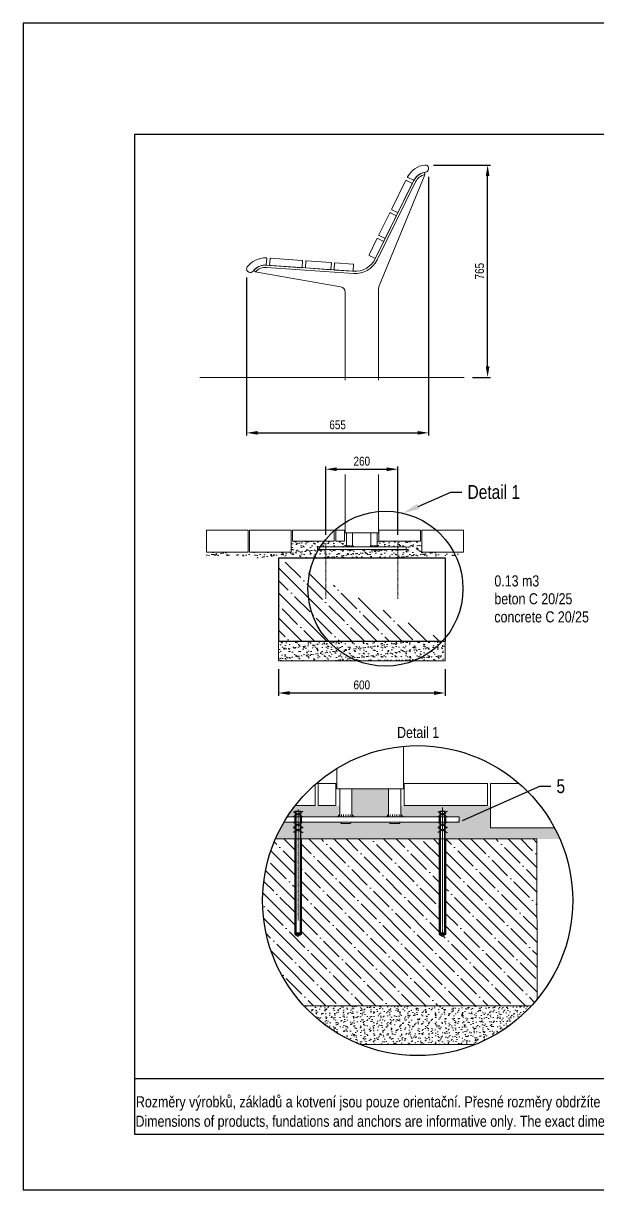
# Model space of a CAD drawing. Header units: millimetres. Extents: x 5064 to 11004, y 3085 to 7285.
# Drawn here: x 5064 to 7132, y 3085 to 7285 of the extents above; entities that cross this region are included whole.
import ezdxf
from ezdxf import colors
from ezdxf.entities.mleader import LeaderData, LeaderLine
from ezdxf.lldxf.tags import DXFTag
from ezdxf.math import Vec2, Vec3

# ---------------------------------------------------------------- set-up
doc = ezdxf.new("R2010")
doc.units = ezdxf.units.MM
doc.header["$LTSCALE"] = 0.3
doc.linetypes.add('DashDot', pattern=[15, 9, -3, 0, -3])
doc.layers.add('Nekreslit', color=6, linetype='Continuous', plot=False)
doc.layers.add('SRAFY', color=251, linetype='Continuous', lineweight=13)
doc.styles.add('SEACAD_Arial', font='arial.ttf', dxfattribs={"width": 0.8})
tags = doc.linetypes.add('HIDDEN2', pattern=[4.7625, 3.175, -1.5875]).pattern_tags.tags
tags[6:7] = [DXFTag(74, 4), DXFTag(75, 0), DXFTag(340, '0'), DXFTag(46, 0.0), DXFTag(50, 0.0), DXFTag(44, 0.0), DXFTag(45, 0.0)]
tags[4:5] = [DXFTag(74, 4), DXFTag(75, 0), DXFTag(340, '0'), DXFTag(46, 0.0), DXFTag(50, 0.0), DXFTag(44, 0.0), DXFTag(45, 0.0)]
doc.dimstyles.new('ISO-25', dxfattribs={"dimtxt": 1.6, "dimasz": 2, "dimexe": 0.5, "dimexo": 1.5, "dimtad": 1, "dimdec": 0, "dimtxsty": 'SEACAD_Arial', "dimcen": 2, "dimadec": 0, "dimazin": 0, "dimtfac": 1, "dimtdec": 0, "dimtmove": 0, "dimatfit": 3, "dimfxl": 1, "dimarcsym": 0})

# ---------------------------------------------------------------- blocks, each defined once
blk = doc.blocks.new('*D138')
at = {"color": 0, "lineweight": -2, "transparency": 16777216}
for p, q in [((5982.8, 4960.1), (5982.8, 4863.8)), ((6582.8, 4960.1), (6582.8, 4863.8)), ((6022.8, 4873.8), (6542.8, 4873.8))]:
    blk.add_line(p, q, dxfattribs=at)
at = {"color": 0, "transparency": 16777216}
for points in [[(6022.8, 4880.5), (6022.8, 4867.1), (5982.8, 4873.8)], [(6542.8, 4880.5), (6542.8, 4867.1), (6582.8, 4873.8)]]:
    blk.add_solid(points, dxfattribs=at)
at = {"layer": 'Defpoints', "color": 0, "transparency": 16777216}
for p in [(5982.8, 4990.1), (6582.8, 4990.1), (6582.8, 4873.8)]:
    blk.add_point(p, dxfattribs=at)
at = {"color": 0, "transparency": 16777216, "insert": (6282.8, 4902.7), "char_height": 32, "attachment_point": 5, "style": 'SEACAD_Arial'}
blk.add_mtext('600', dxfattribs=at)
blk = doc.blocks.new('*D141')
at = {"color": 0, "lineweight": -2, "transparency": 16777216}
for p, q in [((6523.3, 6733.1), (6523.3, 5800.6)), ((5868.2, 6369.6), (5868.2, 5800.6)), ((5908.2, 5810.6), (6483.3, 5810.6))]:
    blk.add_line(p, q, dxfattribs=at)
at = {"color": 0, "transparency": 16777216}
for points in [[(5908.2, 5817.3), (5908.2, 5803.9), (5868.2, 5810.6)], [(6483.3, 5817.3), (6483.3, 5803.9), (6523.3, 5810.6)]]:
    blk.add_solid(points, dxfattribs=at)
at = {"layer": 'Defpoints', "color": 0, "transparency": 16777216}
for p in [(6523.3, 6763.1), (5868.2, 6399.6), (6523.3, 5810.6)]:
    blk.add_point(p, dxfattribs=at)
at = {"color": 0, "transparency": 16777216, "insert": (6195.7, 5839.4), "char_height": 32, "attachment_point": 5, "style": 'SEACAD_Arial'}
blk.add_mtext('655', dxfattribs=at)
blk = doc.blocks.new('*D142')
at = {"color": 0, "lineweight": -2, "transparency": 16777216}
for p, q in [((6541.3, 6775.1), (6745.7, 6775.1)), ((6735.7, 6050.4), (6735.7, 6735.1)), ((6681.2, 6010.4), (6745.7, 6010.4))]:
    blk.add_line(p, q, dxfattribs=at)
at = {"color": 0, "transparency": 16777216}
for points in [[(6729, 6735.1), (6742.3, 6735.1), (6735.7, 6775.1)], [(6729, 6050.4), (6742.3, 6050.4), (6735.7, 6010.4)]]:
    blk.add_solid(points, dxfattribs=at)
at = {"layer": 'Defpoints', "color": 0, "transparency": 16777216}
for p in [(6511.3, 6775.1), (6735.7, 6775.1), (6651.2, 6010.4)]:
    blk.add_point(p, dxfattribs=at)
at = {"color": 0, "transparency": 16777216, "insert": (6706.8, 6392.8), "char_height": 32, "attachment_point": 5, "rotation": 90, "style": 'SEACAD_Arial'}
blk.add_mtext('765', dxfattribs=at)
blk = doc.blocks.new('*D143')
at = {"color": 0, "lineweight": -2, "transparency": 16777216}
for p, q in [((6152.8, 5443.4), (6152.8, 5689.6)), ((6192.8, 5679.6), (6372.8, 5679.6)), ((6412.8, 5443.4), (6412.8, 5689.6))]:
    blk.add_line(p, q, dxfattribs=at)
at = {"color": 0, "transparency": 16777216}
for points in [[(6192.8, 5686.2), (6192.8, 5672.9), (6152.8, 5679.6)], [(6372.8, 5686.2), (6372.8, 5672.9), (6412.8, 5679.6)]]:
    blk.add_solid(points, dxfattribs=at)
at = {"layer": 'Defpoints', "color": 0, "transparency": 16777216}
for p in [(6412.8, 5679.6), (6152.8, 5413.4), (6412.8, 5413.4)]:
    blk.add_point(p, dxfattribs=at)
at = {"color": 0, "transparency": 16777216, "insert": (6282.8, 5708.4), "char_height": 32, "attachment_point": 5, "style": 'SEACAD_Arial'}
blk.add_mtext('260', dxfattribs=at)

msp = doc.modelspace()

# ---------------------------------------------------------------- hatches: boundary and pattern name
at = {"layer": 'SRAFY', "true_color": 0x939598, "transparency": 33554610}
h = msp.add_hatch(dxfattribs=at)
h.set_pattern_fill('AR-SAND', color=252, scale=0.5)
h.set_pattern_definition([(37.5, (403.735, 0), (-0.800016, 24.47066), [0, -19.304, 0, -21.59, 0, -20.6375]), (7.5, (403.735, 0), (22.47616, 35.84126), [0, -10.414, 0, -17.399, 0, -6.6675]), (327.5, (388.114, 0), (39.54962, 0.07186), [0, -6.35, 0, -22.86, 0, -29.845]), (317.5, (388.114, 0), (38.17782, 11.14647), [0, -3.175, 0, -14.986, 0, -17.145])])
h.paths.add_polyline_path([(6122.8, 5400.5), (6223.8, 5400.5), (6227.8, 5404.5), (6227.8, 5420.4), (6028.8, 5420.4), (6028.8, 5380.4), (5868.1, 5380.4), (5868.1, 5360.4), (5982.8, 5360.4), (6152.8, 5360.5), (6152.8, 5390.5), (6122.8, 5390.5)])
h.paths.add_polyline_path([(5868.1, 5380.4), (5723.8, 5380.4), (5723.8, 5360.4), (5868.1, 5360.4)])
h.paths.add_polyline_path([(6282.8, 5388.5), (6229.8, 5388.5), (6229.8, 5390.5), (6152.8, 5390.5), (6152.8, 5360.5), (6282.8, 5360.5)])
h.paths.add_polyline_path([(6412.8, 5390.5), (6335.8, 5390.5), (6335.8, 5388.5), (6282.8, 5388.5), (6282.8, 5360.5), (6412.8, 5360.5)])
h.paths.add_polyline_path([(6648.8, 5380.4), (6498.8, 5380.4), (6498.8, 5420.4), (6412.8, 5420.4), (6412.8, 5400.5), (6442.8, 5400.5), (6442.8, 5390.5), (6412.8, 5390.5), (6412.8, 5360.5), (6582.8, 5360.5), (6648.8, 5360.5)])
h.paths.add_polyline_path([(6412.8, 5413.4), (6412.8, 5420.4), (6337.8, 5420.4), (6337.8, 5404.5), (6341.8, 5400.5), (6412.8, 5400.5)])
h = msp.add_hatch(dxfattribs=at)
h.set_pattern_fill('ANSI35', color=252, scale=10, angle=90)
h.set_pattern_definition([(135, (461.39, -200), (-44.9013, -44.9013), []), (135, (461.39, -155.1), (-44.9013, -44.9013), [79.375, -15.875, 0, -15.875])])
edge = h.paths.add_edge_path()
edge.add_line((6582.8, 5310.4), (6582.8, 5060.1))
edge.add_line((5982.8, 5360.4), (6582.8, 5360.5))
edge.add_line((5982.8, 5360.4), (5982.8, 5060.1))
edge.add_line((5982.8, 5060.1), (6582.8, 5060.2))
h = msp.add_hatch(dxfattribs=at)
h.set_pattern_fill('AR-SAND', color=252, scale=0.5)
edge = h.paths.add_edge_path()
edge.add_line((5982.8, 4990.1), (6582.8, 4990.1))
edge.add_line((5982.8, 5060.1), (5982.8, 4990.1))
edge.add_line((5982.8, 5060.1), (6582.8, 5060.2))
edge.add_line((6582.8, 5060.1), (6582.8, 4990.1))
at = {"layer": 'SRAFY'}
h = msp.add_hatch(dxfattribs=at)
h.set_pattern_fill('AR-SAND', color=256, scale=0.5)
h.set_pattern_definition([(37.5, (521.495, 2285.207), (-0.800016, 24.47066), [0, -19.304, 0, -21.59, 0, -20.6375]), (7.5, (521.495, 2285.207), (22.47616, 35.84126), [0, -10.414, 0, -17.399, 0, -6.6675]), (327.5, (505.874, 2285.207), (39.54962, 0.07186), [0, -6.35, 0, -22.86, 0, -29.845]), (317.5, (505.874, 2285.207), (38.17782, 11.14647), [0, -3.175, 0, -14.986, 0, -17.145])])
edge = h.paths.add_edge_path()
edge.add_line((6203.4, 4468.2), (6042.9, 4468.2))
edge.add_arc((6483.9, 4126.2), 558, 142.1988, 147.2284)
edge.add_line((6014.7, 4428.2), (6036.2, 4428.2))
edge.add_line((6036.2, 4428.2), (6043.4, 4432.1))
edge.add_line((6043.4, 4432.1), (6043.4, 4446.9))
edge.add_line((6043.4, 4446.9), (6045, 4448.5))
edge.add_line((6045, 4448.5), (6045, 4448.5))
edge.add_line((6045, 4448.5), (6061.8, 4448.5))
edge.add_line((6061.8, 4448.5), (6061.8, 4448.5))
edge.add_line((6061.8, 4448.5), (6063.4, 4446.9))
edge.add_line((6063.4, 4446.9), (6063.4, 4432.1))
edge.add_line((6063.4, 4432.1), (6070.6, 4428.2))
edge.add_line((6070.6, 4428.2), (6195.4, 4428.2))
edge.add_line((6195.4, 4428.2), (6203.4, 4436.2))
edge.add_line((6203.4, 4436.2), (6203.4, 4468.2))
h.paths.add_polyline_path([(6379.4, 4528.2), (6247.4, 4528.2), (6247.4, 4436.2), (6255.4, 4428.2), (6371.4, 4428.2), (6379.4, 4436.2)])
edge = h.paths.add_edge_path()
edge.add_line((6745.5, 4468.2), (6423.4, 4468.2))
edge.add_line((6423.4, 4468.2), (6423.4, 4436.2))
edge.add_line((6423.4, 4436.2), (6431.4, 4428.2))
edge.add_line((6431.4, 4428.2), (6556.2, 4428.2))
edge.add_line((6556.2, 4428.2), (6563.4, 4432.1))
edge.add_line((6563.4, 4432.1), (6563.4, 4446.9))
edge.add_line((6563.4, 4446.9), (6565, 4448.5))
edge.add_line((6565, 4448.5), (6565, 4448.5))
edge.add_line((6565, 4448.5), (6581.8, 4448.5))
edge.add_line((6581.8, 4448.5), (6581.8, 4448.5))
edge.add_line((6581.8, 4448.5), (6583.4, 4446.9))
edge.add_line((6583.4, 4446.9), (6583.4, 4432.1))
edge.add_line((6583.4, 4432.1), (6590.6, 4428.2))
edge.add_line((6590.6, 4428.2), (6633.4, 4428.2))
edge.add_line((6633.4, 4428.2), (6633.4, 4408.2))
edge.add_line((6633.4, 4408.2), (6590.6, 4408.2))
edge.add_line((6590.6, 4408.2), (6583.4, 4404.4))
edge.add_line((6583.4, 4404.4), (6583.4, 4393.7))
edge.add_line((6583.4, 4393.7), (6590.6, 4389.9))
edge.add_line((6590.6, 4389.9), (6583.4, 4386))
edge.add_line((6583.4, 4386), (6583.4, 4348.3))
edge.add_line((6583.4, 4348.3), (6913.4, 4348.3))
edge.add_line((6913.4, 4348.3), (6995.8, 4348.3))
edge.add_arc((6483.9, 4126.2), 558, 23.4604, 28.0061)
edge.add_line((6976.6, 4388.2), (6745.5, 4388.2))
edge.add_line((6745.5, 4388.2), (6745.5, 4468.2))
edge = h.paths.add_edge_path()
edge.add_line((6563.4, 4386), (6556.2, 4389.9))
edge.add_line((6556.2, 4389.9), (6563.4, 4393.7))
edge.add_line((6563.4, 4393.7), (6563.4, 4404.4))
edge.add_line((6563.4, 4404.4), (6556.2, 4408.2))
edge.add_line((6556.2, 4408.2), (6419.4, 4408.2))
edge.add_line((6419.4, 4408.2), (6419.4, 4406.2))
edge.add_arc((6417.4, 4406.2), 2, -90, 0, ccw=False)
edge.add_line((6417.4, 4404.2), (6385.4, 4404.2))
edge.add_arc((6385.4, 4406.2), 2, 180, 270, ccw=False)
edge.add_line((6383.4, 4406.2), (6383.4, 4408.2))
edge.add_line((6383.4, 4408.2), (6243.4, 4408.2))
edge.add_line((6243.4, 4408.2), (6243.4, 4406.2))
edge.add_arc((6241.4, 4406.2), 2, -90, 0, ccw=False)
edge.add_line((6241.4, 4404.2), (6209.4, 4404.2))
edge.add_arc((6209.4, 4406.2), 2, 180, 270, ccw=False)
edge.add_line((6207.4, 4406.2), (6207.4, 4408.2))
edge.add_line((6207.4, 4408.2), (6070.6, 4408.2))
edge.add_line((6070.6, 4408.2), (6063.4, 4404.4))
edge.add_line((6063.4, 4404.4), (6063.4, 4393.7))
edge.add_line((6063.4, 4393.7), (6070.6, 4389.9))
edge.add_line((6070.6, 4389.9), (6063.4, 4386))
edge.add_line((6063.4, 4386), (6063.4, 4348.2))
edge.add_line((6063.4, 4348.2), (6563.4, 4348.3))
edge.add_line((6563.4, 4348.3), (6563.4, 4386))
edge = h.paths.add_edge_path()
edge.add_line((6043.4, 4386), (6036.2, 4389.9))
edge.add_line((6036.2, 4389.9), (6043.4, 4393.7))
edge.add_line((6043.4, 4393.7), (6043.4, 4404.4))
edge.add_line((6043.4, 4404.4), (6036.2, 4408.2))
edge.add_line((6036.2, 4408.2), (6002.4, 4408.2))
edge.add_arc((6483.9, 4126.2), 558, 149.6387, 156.5511)
edge.add_line((5971.9, 4348.2), (6043.4, 4348.2))
edge.add_line((6043.4, 4348.2), (6043.4, 4386))
at = {"layer": 'SRAFY', "true_color": 0x939598, "transparency": 33554610}
h = msp.add_hatch(dxfattribs=at)
h.set_pattern_fill('ANSI35', color=252, scale=10, angle=90)
h.set_pattern_definition([(135, (521.495, 2285.21), (-44.9013, -44.9013), []), (135, (521.495, 2330.11), (-44.9013, -44.9013), [79.375, -15.875, 0, -15.875])])
h.paths.add_polyline_path([(6913.4, 4348.3), (6585.4, 4348.3), (6585.4, 4005.4), (6573.4, 3998.5), (6561.4, 4005.4), (6561.4, 4348.3), (6065.4, 4348.2), (6065.4, 4005.4), (6053.4, 3998.5), (6041.4, 4005.4), (6041.4, 4348.2), (5971.9, 4348.2, 0.102674), (5925.8, 4126.2, 0.188602), (6073.9, 3747.6), (6893.9, 3747.7, 0.013294), (6913.5, 3770)])
h = msp.add_hatch(dxfattribs=at)
h.set_pattern_fill('AR-SAND', color=252, scale=0.5, angle=90)
h.set_pattern_definition([(127.5, (521.495, 2285.207), (-24.47066, -0.800016), [0, -19.304, 0, -21.59, 0, -20.6375]), (97.5, (521.495, 2285.207), (-35.84126, 22.47616), [0, -10.414, 0, -17.399, 0, -6.6675]), (57.5, (521.495, 2269.586), (-0.07186, 39.54962), [0, -6.35, 0, -22.86, 0, -29.845]), (47.5, (521.495, 2269.586), (-11.14647, 38.17782), [0, -3.175, 0, -14.986, 0, -17.145])])
h.paths.add_polyline_path([(6893.9, 3747.7), (6073.9, 3747.6, 0.112226), (6277.9, 3607.5), (6689.9, 3607.5, 0.112282)])

# ---------------------------------------------------------------- linework, layer by layer
at = {"linetype": 'ByBlock', "lineweight": 15}
for p, q in [((6523.3, 6762.2), (6523.1, 6760.2)), ((6509.9, 6740.2), (6345.8, 6340)), ((6448.5, 6729.6), (6468.3, 6720)), ((6510.1, 6742.4), (6509, 6748.6)), ((6510.1, 6742.4), (6510.1, 6742.7)), ((6469.4, 6717.7), (6330.5, 6436.7)), ((6476.6, 6714.3), (6337.6, 6433.1)), ((5940.7, 6438.2), (5939, 6416.3)), ((5874.8, 6390.1), (5876.6, 6389.2)), ((5898.4, 6391.6), (5895.3, 6394.2)), ((5898.6, 6391.4), (5898.4, 6391.6)), ((5899.5, 6391), (6206.3, 6336.9)), ((5939.7, 6406.2), (6252.6, 6384.3)), ((5940.4, 6414.2), (6253.2, 6392.3)), ((6222.8, 6317.2), (6222.8, 6000.5)), ((6342.8, 6324.9), (6342.8, 6000.5)), ((6222.8, 5660.4), (6222.8, 5450.5)), ((6342.8, 5660.4), (6342.8, 5450.5)), ((6342.8, 5450.5), (6222.8, 5450.5)), ((6227.8, 5450.5), (6227.8, 5400.5)), ((6249.8, 5450.5), (6249.8, 5400.5)), ((6315.7, 5450.5), (6337.7, 5450.5)), ((6315.8, 5450.5), (6315.8, 5400.5)), ((6337.8, 5450.5), (6337.8, 5400.5)), ((6122.8, 5400.5), (6122.8, 5390.5)), ((6122.8, 5400.5), (6442.8, 5400.5)), ((6122.8, 5390.5), (6442.8, 5390.5)), ((6223.8, 5400.5), (6227.8, 5404.5)), ((6229.8, 5390.5), (6229.8, 5389.5)), ((6230.8, 5404.5), (6230.8, 5400.5)), ((6230.8, 5388.5), (6246.8, 5388.5)), ((6234.8, 5404.5), (6234.8, 5400.5)), ((6238.8, 5404.5), (6238.8, 5400.5)), ((6242.8, 5404.5), (6242.8, 5400.5)), ((6246.8, 5404.5), (6246.8, 5400.5)), ((6247.8, 5390.5), (6247.8, 5389.5)), ((6253.8, 5400.5), (6249.8, 5404.5)), ((6311.8, 5400.5), (6315.8, 5404.5)), ((6317.8, 5390.5), (6317.8, 5389.5)), ((6318.8, 5404.5), (6318.8, 5400.5)), ((6334.8, 5388.5), (6318.8, 5388.5)), ((6322.8, 5404.5), (6322.8, 5400.5)), ((6326.8, 5404.5), (6326.8, 5400.5)), ((6330.8, 5404.5), (6330.8, 5400.5)), ((6334.8, 5404.5), (6334.8, 5400.5)), ((6335.8, 5390.5), (6335.8, 5389.5)), ((6341.8, 5400.5), (6337.8, 5404.5)), ((6442.8, 5400.5), (6442.8, 5390.5)), ((6433.4, 4681.9), (6433.4, 4528.2)), ((6193.4, 4602.6), (6193.4, 4528.2)), ((6433.4, 4528.2), (6193.4, 4528.2)), ((6203.4, 4528.2), (6203.4, 4428.2)), ((6247.4, 4528.2), (6247.4, 4428.2)), ((6379.2, 4528.2), (6423.2, 4528.2)), ((6379.4, 4528.2), (6379.4, 4428.2)), ((6423.4, 4528.2), (6423.4, 4428.2)), ((6014.7, 4428.2), (6633.4, 4428.2)), ((6195.4, 4428.2), (6203.4, 4436.2)), ((6209.4, 4436.2), (6209.4, 4428.2)), ((6217.4, 4436.2), (6217.4, 4428.2)), ((6225.4, 4436.2), (6225.4, 4428.2)), ((6233.4, 4436.2), (6233.4, 4428.2)), ((6241.4, 4436.2), (6241.4, 4428.2)), ((6255.4, 4428.2), (6247.4, 4436.2)), ((6371.4, 4428.2), (6379.4, 4436.2)), ((6385.4, 4436.2), (6385.4, 4428.2)), ((6393.4, 4436.2), (6393.4, 4428.2)), ((6401.4, 4436.2), (6401.4, 4428.2)), ((6409.4, 4436.2), (6409.4, 4428.2)), ((6417.4, 4436.2), (6417.4, 4428.2)), ((6431.4, 4428.2), (6423.4, 4436.2)), ((6633.4, 4428.2), (6633.4, 4408.2)), ((6002.4, 4408.2), (6633.4, 4408.2)), ((6207.4, 4408.2), (6207.4, 4406.2)), ((6209.4, 4404.2), (6241.4, 4404.2)), ((6243.4, 4408.2), (6243.4, 4406.2)), ((6383.4, 4408.2), (6383.4, 4406.2)), ((6417.4, 4404.2), (6385.4, 4404.2)), ((6419.4, 4408.2), (6419.4, 4406.2))]:
    msp.add_line(p, q, dxfattribs=at)
at = {"color": 252, "lineweight": 5, "true_color": 0x939598}
for p, q in [((5699.2, 6010.4), (6651.2, 6010.4)), ((5971.9, 4348.2), (6913.4, 4348.3)), ((6913.4, 4348.3), (6913.5, 3770)), ((6073.9, 3747.6), (6893.9, 3747.7))]:
    msp.add_line(p, q, dxfattribs=at)
at = {"linetype": 'DashDot', "lineweight": 9}
for p, q in [((6152.8, 5413.4), (6152.8, 5213.1)), ((6412.8, 5413.4), (6412.8, 5213.1)), ((6053.4, 4454.1), (6053.4, 4053.5)), ((6053.4, 4454.1), (6053.4, 4053.5)), ((6573.4, 4460.9), (6573.4, 3998.9)), ((6573.4, 4454.1), (6573.4, 4053.5))]:
    msp.add_line(p, q, dxfattribs=at)
for p, q in [((6390.3, 5390.5), (6435.3, 5390.5)), ((5982.8, 5360.4), (6582.8, 5360.5)), ((5982.8, 5360.4), (5982.8, 5060.1)), ((6582.8, 5360.5), (6582.8, 5060.1)), ((5982.8, 5060.1), (6582.8, 5060.2)), ((6036.2, 4446.6), (6070.6, 4428.2)), ((6070.6, 4446.6), (6036.2, 4428.2)), ((6045, 4448.5), (6045, 4008.2)), ((6061.8, 4008.2), (6061.8, 4448.5)), ((6556.2, 4446.6), (6590.6, 4428.2)), ((6590.6, 4446.6), (6556.2, 4428.2)), ((6565, 4448.5), (6565, 4008.2)), ((6581.8, 4008.2), (6581.8, 4448.5)), ((6036.2, 4408.2), (6070.6, 4389.9)), ((6070.6, 4408.2), (6036.2, 4389.9)), ((6036.2, 4389.9), (6070.6, 4371.5)), ((6070.6, 4389.9), (6036.2, 4371.5)), ((6556.2, 4408.2), (6590.6, 4389.9)), ((6590.6, 4408.2), (6556.2, 4389.9)), ((6556.2, 4389.9), (6590.6, 4371.5)), ((6590.6, 4389.9), (6556.2, 4371.5))]:
    msp.add_line(p, q)
at = {"linetype": 'HIDDEN2', "ltscale": 0.1}
for p, q in [((6041.4, 4428.2), (6041.4, 4408.2)), ((6065.4, 4408.2), (6065.4, 4428.2)), ((6561.4, 4428.2), (6561.4, 4408.2)), ((6585.4, 4408.2), (6585.4, 4428.2))]:
    msp.add_line(p, q, dxfattribs=at)
at = {"linetype": 'ByBlock'}
for p, q in [((6043.4, 4446.9), (6045, 4448.5)), ((6063.4, 4446.9), (6043.4, 4446.9)), ((6043.4, 4446.9), (6043.4, 4009.8)), ((6045, 4448.5), (6061.8, 4448.5)), ((6063.4, 4446.9), (6061.8, 4448.5)), ((6063.4, 4009.8), (6063.4, 4446.9)), ((6563.4, 4446.9), (6565, 4448.5)), ((6583.4, 4446.9), (6563.4, 4446.9)), ((6563.4, 4446.9), (6563.4, 4009.8)), ((6565, 4448.5), (6581.8, 4448.5)), ((6583.4, 4446.9), (6581.8, 4448.5)), ((6583.4, 4009.8), (6583.4, 4446.9)), ((6043.4, 4009.8), (6063.4, 4009.8)), ((6043.4, 4009.8), (6045, 4008.2)), ((6053.4, 4008.2), (6045, 4008.2)), ((6061.8, 4008.2), (6053.4, 4008.2)), ((6061.8, 4008.2), (6063.4, 4009.8)), ((6563.4, 4009.8), (6583.4, 4009.8)), ((6563.4, 4009.8), (6565, 4008.2)), ((6573.4, 4008.2), (6565, 4008.2)), ((6581.8, 4008.2), (6573.4, 4008.2)), ((6581.8, 4008.2), (6583.4, 4009.8))]:
    msp.add_line(p, q, dxfattribs=at)
at = {"linetype": 'HIDDEN2'}
for p, q in [((6041.4, 4348.3), (6041.4, 4005.4)), ((6065.4, 4005.4), (6065.4, 4348.3)), ((6561.4, 4348.3), (6561.4, 4005.4)), ((6585.4, 4005.4), (6585.4, 4348.3)), ((6041.4, 4005.4), (6065.4, 4005.4)), ((6041.4, 4005.4), (6053.4, 3998.5)), ((6065.4, 4005.4), (6053.4, 3998.5)), ((6561.4, 4005.4), (6585.4, 4005.4)), ((6561.4, 4005.4), (6573.4, 3998.5)), ((6585.4, 4005.4), (6573.4, 3998.5))]:
    msp.add_line(p, q, dxfattribs=at)
at = {"linetype": 'ByBlock', "lineweight": 15}
for points in [[(6463.8, 6706.5), (6413.8, 6605.2, -0.414214), (6411.1, 6604.3), (6391.4, 6614, -0.414214), (6390.5, 6616.7), (6440.5, 6718, -0.414214), (6443.2, 6718.9), (6462.9, 6709.2, -0.414214)], [(6406.7, 6590.9), (6367.7, 6512, -0.414214), (6365, 6511.1), (6345.3, 6520.8, -0.414214), (6344.4, 6523.5), (6383.4, 6602.4, -0.414214), (6386.1, 6603.3), (6405.8, 6593.5, -0.414214)], [(6360.6, 6497.6), (6332.2, 6440.2, -0.414214), (6329.6, 6439.3), (6309.8, 6449.1, -0.414214), (6308.9, 6451.8), (6337.3, 6509.1, -0.414214), (6340, 6510), (6359.7, 6500.3, -0.414214)], [(5952.9, 6413.3), (6065.6, 6405.4, 0.414214), (6067.8, 6407.3), (6069.3, 6429.2, 0.414214), (6067.5, 6431.4), (5954.7, 6439.2, 0.414214), (5952.6, 6437.4), (5951.1, 6415.4, 0.414214)], [(6081.6, 6404.3), (6169.4, 6398.2, 0.414214), (6171.5, 6400), (6173.1, 6422, 0.414214), (6171.2, 6424.1), (6083.4, 6430.2, 0.414214), (6081.3, 6428.4), (6079.7, 6406.4, 0.414214)], [(6185.3, 6397), (6249.2, 6392.6, 0.414214), (6251.3, 6394.4), (6252.9, 6416.4, 0.414214), (6251, 6418.5), (6187.2, 6423, 0.414214), (6185, 6421.1), (6183.5, 6399.2, 0.414214)]]:
    msp.add_lwpolyline(points, format="xyb", close=True, dxfattribs=at)
at = {"color": 252, "lineweight": 5, "true_color": 0x939598}
for points in [[(5723.8, 5380.4), (5873.8, 5380.4), (5873.8, 5460.4), (5723.8, 5460.4)], [(5878.8, 5380.4), (6028.8, 5380.4), (6028.8, 5460.4), (5878.8, 5460.4)], [(6498.8, 5380.4), (6648.8, 5380.4), (6648.8, 5460.4), (6498.8, 5460.4)]]:
    msp.add_lwpolyline(points, close=True, dxfattribs=at)
for points in [[(6183.8, 5420.4), (6183.8, 5460.4), (6033.8, 5460.4), (6033.8, 5420.4), (6183.8, 5420.4), (6183.8, 5420.4)], [(6188.8, 5420.4), (6188.8, 5420.4), (6220.5, 5420.4), (6220.5, 5460.4), (6188.8, 5460.4), (6188.8, 5420.4)], [(6343.8, 5420.4), (6343.8, 5420.4), (6493.8, 5420.4), (6493.8, 5460.4), (6343.8, 5460.4), (6343.8, 5420.4)], [(6115.5, 4468.2), (6115.5, 4545.4)], [(6125.5, 4468.2), (6125.5, 4468.2), (6188.8, 4468.2), (6188.8, 4548.2), (6125.5, 4548.2), (6125.5, 4468.2)], [(6435.5, 4468.2), (6435.5, 4468.2), (6735.5, 4468.2), (6735.5, 4548.2), (6435.5, 4548.2), (6435.5, 4468.2)], [(6849, 4548.2), (6745.5, 4548.2), (6745.5, 4388.2), (6976.6, 4388.2)], [(6042.9, 4468.2), (6115.5, 4468.2), (6115.5, 4468.2)]]:
    msp.add_lwpolyline(points, dxfattribs=at)
for centre, radius in [((6368, 5249.4), 279), ((5933.1, 5460.4), 0.01), ((6525.1, 5060.1), 0.01), ((6483.9, 4126.2), 558), ((6798.2, 3747.5), 0.02)]:
    msp.add_circle(centre, radius)
at = {"linetype": 'ByBlock', "lineweight": 15}
for centre, radius, start, end in [((6518.6, 6695.5), 80, 96.1642, 152.5307), ((6511.3, 6763.1), 12, 356, 96.1642), ((6449.4, 6731.4), 2, 152.5307, 244), ((6469.2, 6721.8), 2, 244, 331.9533), ((6518.6, 6695.5), 54, 102.406, 155.6593), ((6518.6, 6695.5), 54, 96.4757, 151.9533), ((6518.6, 6695.5), 46, 102.5897, 155.823), ((6507.4, 6746.2), 2, 10.2018, 102.406), ((6508.1, 6742.3), 2, 282.5897, 10.2018), ((6506.2, 6741.7), 4, 337.6988, 10.2018), ((6511.1, 6761), 12, 276.4757, 356), ((5934.8, 6360.5), 80, 87.1681, 143.5345), ((5938.7, 6438.4), 2, 355.6988, 87.1681), ((6258.8, 6472.1), 88, 266, 333.6988), ((6258.8, 6472.1), 80, 266, 333.6988), ((5880.1, 6400.9), 12, 143.5345, 243.6988), ((5882, 6400), 12, 243.6988, 323.2231), ((5934.8, 6360.5), 54, 87.7455, 143.2231), ((5896.6, 6395.7), 2, 137.2928, 229.497), ((5934.8, 6360.5), 54, 84.0394, 137.2928), ((5899.7, 6393.1), 2, 229.497, 317.109), ((5899.9, 6393), 2, 229.497, 260), ((5934.8, 6360.5), 46, 83.8758, 137.109), ((5937, 6416.4), 2, 267.7455, 355.6988), ((6202.8, 6317.2), 20, 0, 80), ((6382.8, 6324.9), 40, 157.6988, 180), ((6230.8, 5389.5), 1, 180, 270), ((6246.8, 5389.5), 1, 270, 0), ((6318.8, 5389.5), 1, 180, 270), ((6334.8, 5389.5), 1, 270, 0), ((6209.4, 4406.2), 2, 180, 270), ((6241.4, 4406.2), 2, 270, 0), ((6385.4, 4406.2), 2, 180, 270), ((6417.4, 4406.2), 2, 270, 0)]:
    msp.add_arc(centre, radius, start, end, dxfattribs=at)
at = {"layer": 'Nekreslit'}
msp.add_line((5464.4, 3485.3), (9504.4, 3485.3), dxfattribs=at)
for points in [[(5064.4, 3085.3), (11004.4, 3085.3), (11004.4, 7285.3), (5064.4, 7285.3)], [(5464.4, 3285.3), (9504.4, 3285.3), (9504.4, 6885.3), (5464.4, 6885.3)]]:
    msp.add_lwpolyline(points, close=True, dxfattribs=at)
at = {"layer": 'SRAFY', "color": 252, "lineweight": 5, "true_color": 0x939598}
for p, q in [((5982.8, 5060.1), (5982.8, 4990.1)), ((6582.8, 5060.1), (6582.8, 4990.1)), ((5982.8, 4990.1), (6582.8, 4990.1)), ((6277.9, 3607.5), (6689.9, 3607.5))]:
    msp.add_line(p, q, dxfattribs=at)

# ---------------------------------------------------------------- texts
at = {"style": 'SEACAD_Arial', "width": 0.8}
for s, height, p in [('0.13 m3', 40, (6760, 5257.4)), ('beton C 20/25', 40, (6760, 5193.1)), ('concrete C 20/25', 40, (6760, 5128)), ('Rozměry výrobků, základů a kotvení jsou pouze orientační. Přesné rozměry obdržíte při zpracování nabídky naším obchodním oddělením.', 39.9982, (5469.8, 3381.6)), ('Dimensions of products, fundations and anchors are informative only. The exact dimensions you get with our offer.', 39.9982, (5468.2, 3311.7))]:
    msp.add_text(s, height=height, dxfattribs=at).set_placement(p)
at = {"insert": (6409.7, 4751.7), "char_height": 40, "attachment_point": 1, "style": 'SEACAD_Arial'}
msp.add_mtext_dynamic_manual_height_columns('Detail 1', width=226.121, gutter_width=200, heights=[0], dxfattribs=at)

# ---------------------------------------------------------------- dimensions: what is measured, and where the dimension line sits
for base, p1, p2, picture, middle in [((6523.3, 5810.6), (5868.2, 6399.6), (6523.3, 6763.1), '*D141', (6195.7, 5839.4)), ((6412.8, 5679.6), (6152.8, 5413.4), (6412.8, 5413.4), '*D143', (6282.8, 5708.4)), ((6582.8, 4873.8), (5982.8, 4990.1), (6582.8, 4990.1), '*D138', (6282.8, 4902.7))]:
    dim = msp.add_linear_dim(base=base, p1=p1, p2=p2, dimstyle='ISO-25')
    dim.commit()
    dim.dimension.update_dxf_attribs({"geometry": picture, "text_midpoint": middle})
dim = msp.add_linear_dim(base=(6735.7, 6775.1), p1=(6651.2, 6010.4), p2=(6511.3, 6775.1), angle=90, dimstyle='ISO-25')
dim.commit()
dim.dimension.update_dxf_attribs({"geometry": '*D142', "text_midpoint": (6706.8, 6392.8)})

# ---------------------------------------------------------------- leaders
ml = msp.add_multileader_mtext('Standard')
ml.set_content('Detail 1', color=256, style='SEACAD_Arial')
ml.set_leader_properties(lineweight=-3)
ml.build(insert=Vec2(0, 0))
ml.multileader.update_dxf_attribs({"text_right_attachment_type": 6, "dogleg_length": 2, "arrow_head_size": 60, "scale": 20})
ctx = ml.context
ctx.base_point, ctx.scale, ctx.char_height, ctx.arrow_head_size, ctx.landing_gap_size, ctx.plane_origin = Vec3(6643.3, 5597.3), 20, 50, 60, 20, Vec3(8050.5, 5487.1)
ctx.right_attachment = 6
notes = []
notes.append((ctx, [(0, (1, 1, 0), (6603.3, 5597.3), (1, 0), 40, [(0, [(6430.8, 5521.3)], 0, [])])]))
ctx.mtext.insert, ctx.mtext.flow_direction = Vec3(6663.3, 5622.7), 5
ml = msp.add_multileader_mtext('Standard')
ml.set_content('5', color=256, style='SEACAD_Arial')
ml.set_leader_properties()
ml.build(insert=Vec2(0, 0))
ml.multileader.update_dxf_attribs({"text_right_attachment_type": 6, "dogleg_length": 2, "arrow_head_size": 60, "scale": 20})
ctx = ml.context
ctx.base_point, ctx.scale, ctx.char_height, ctx.arrow_head_size, ctx.landing_gap_size, ctx.plane_origin = Vec3(6963.5, 4537.8), 20, 50, 60, 20, Vec3(6452.8, 4304.8)
ctx.right_attachment = 6
notes.append((ctx, [(0, (1, 1, 0), (6923.5, 4537.8), (1, 0), 40, [(0, [(6590.6, 4389.9)], 0, [])])]))
ctx.mtext.insert, ctx.mtext.flow_direction = Vec3(6983.5, 4563.3), 5
for ctx, leaders in notes:
    for number, flags, end, landing, length, lines in leaders:
        leader = LeaderData()
        leader.index, (leader.has_last_leader_line, leader.has_dogleg_vector, leader.attachment_direction) = number, flags
        leader.last_leader_point, leader.dogleg_vector, leader.dogleg_length = Vec3(end), Vec3(landing), length
        for number, points, colour, breaks in lines:
            line = LeaderLine()
            line.index, line.vertices, line.color, line.breaks = number, Vec3.list(points), colors.encode_raw_color(colour), breaks
            leader.lines.append(line)
        ctx.leaders.append(leader)

doc.saveas('drawing.dxf')
